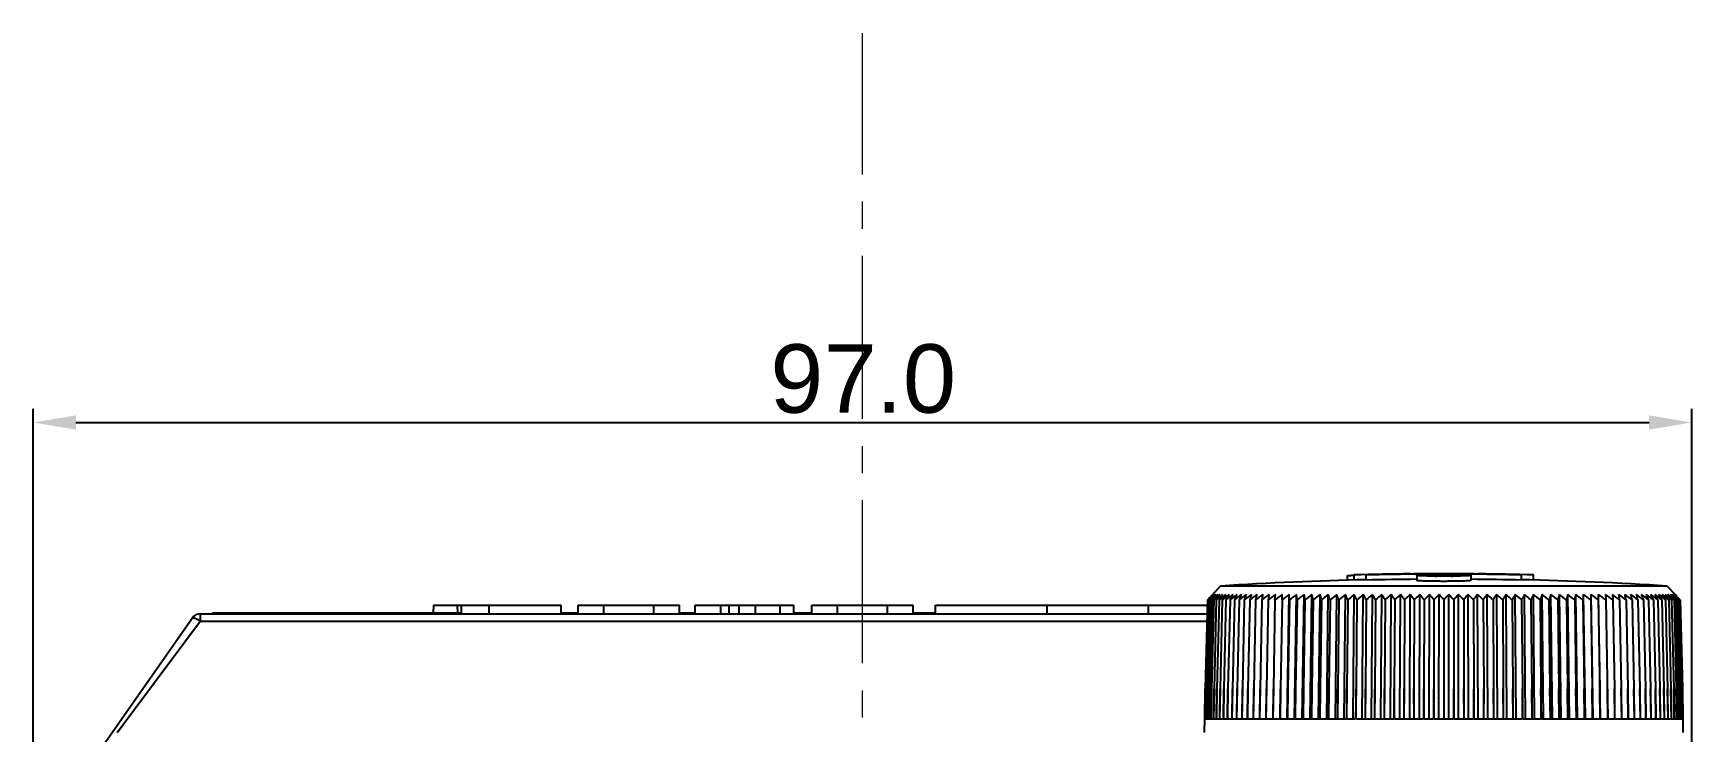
# Model space of a CAD drawing. Header units: millimetres. Extents: x 5329 to 6973, y -914 to -356.
# Drawn here: x 6739.9 to 6836.9, y -605.2 to -564.3 of the extents above; entities that cross this region are included whole.
import ezdxf

# ---------------------------------------------------------------- set-up
doc = ezdxf.new("R2010")
doc.units = ezdxf.units.MM
doc.header["$PDMODE"] = 3
doc.header["$PDSIZE"] = 1
doc.linetypes.add('CENTER', pattern=[17.8, 10.75, -2.35, 2.35, -2.35])
doc.linetypes.add('CENTER2', pattern=[28.575, 19.05, -3.175, 3.175, -3.175])
doc.layers.get('0').update_dxf_attribs({"linetype": 'CONTINUOUS'})
doc.layers.get('Defpoints').update_dxf_attribs({"linetype": 'CONTINUOUS'})
doc.layers.add('3', color=112, linetype='CENTER', lineweight=15)
doc.layers.add('Dim', color=1, linetype='CONTINUOUS')
doc.styles.add('OMI-1', font='arial.ttf', dxfattribs={"oblique": 1})
doc.dimstyles.new('1', dxfattribs={"dimtxt": 4, "dimasz": 2.5, "dimexe": 0.8, "dimexo": 0.3, "dimgap": 0.5, "dimtad": 1, "dimtoh": 1, "dimdec": 1, "dimzin": 0, "dimdsep": 46, "dimtxsty": 'OMI-1', "dimcen": 0, "dimclrd": 256, "dimclre": 256, "dimclrt": 256, "dimadec": 0, "dimazin": 0, "dimtfac": 0.8, "dimtdec": 1, "dimtix": 1, "dimtmove": 0, "dimatfit": 3, "dimfxl": 1, "dimtolj": 1, "dimtzin": 0, "dimarcsym": 0})

# ---------------------------------------------------------------- blocks, each defined once
blk = doc.blocks.new('*D6107')
at = {"layer": 'Defpoints', "color": 0}
for p in [(6836.907, -587.075), (6739.907, -631.257), (6836.907, -631.257)]:
    blk.add_point(p, dxfattribs=at)
at = {"layer": 'Dim', "lineweight": -2}
for p, q in [((6739.907, -630.957), (6739.907, -586.275)), ((6836.907, -630.957), (6836.907, -586.275)), ((6742.407, -587.075), (6834.407, -587.075))]:
    blk.add_line(p, q, dxfattribs=at)
at = {"layer": 'Dim'}
for points in [[(6742.407, -586.658), (6742.407, -587.492), (6739.907, -587.075)], [(6834.407, -587.492), (6834.407, -586.658), (6836.907, -587.075)]]:
    blk.add_solid(points, dxfattribs=at)
at = {"layer": 'Dim', "insert": (6788.407, -584.533), "char_height": 4, "attachment_point": 5, "style": 'OMI-1'}
blk.add_mtext('\\A1;97.0', dxfattribs=at)

msp = doc.modelspace()

# ---------------------------------------------------------------- linework, layer by layer
at = {"color": 7, "linetype": 'Continuous'}
for p, q in [((6816.748, -596.055), (6816.748, -596.302)), ((6817.157, -596.286), (6817.157, -595.986)), ((6817.871, -596.292), (6817.871, -595.991)), ((6820.406, -595.937), (6820.739, -595.931)), ((6820.739, -595.931), (6820.922, -595.928)), ((6820.739, -595.931), (6820.922, -595.928)), ((6820.832, -596.015), (6820.832, -596.316)), ((6821.882, -595.97), (6821.882, -595.941)), ((6822.407, -595.927), (6822.407, -595.917)), ((6823.128, -595.919), (6822.932, -595.918)), ((6822.932, -595.941), (6822.932, -595.97)), ((6824.075, -595.931), (6823.892, -595.928)), ((6824.075, -595.931), (6823.892, -595.928)), ((6823.982, -596.015), (6823.982, -596.316)), ((6824.408, -595.937), (6824.075, -595.931)), ((6824.356, -595.927), (6824.468, -595.928)), ((6826.943, -596.292), (6826.943, -595.991)), ((6827.657, -596.286), (6827.657, -595.986)), ((6808.587, -597.453), (6808.455, -602.647)), ((6808.611, -597.453), (6808.479, -602.647)), ((6808.659, -597.453), (6808.528, -602.647)), ((6808.656, -597.381), (6808.587, -597.453)), ((6808.732, -597.453), (6808.601, -602.647)), ((6808.671, -597.393), (6808.611, -597.453)), ((6808.746, -597.369), (6808.659, -597.453)), ((6808.828, -597.453), (6808.699, -602.647)), ((6808.706, -597.398), (6808.73, -597.37)), ((6808.79, -597.398), (6808.732, -597.453)), ((6808.949, -597.453), (6808.82, -602.647)), ((6808.893, -597.393), (6808.828, -597.453)), ((6808.9, -597.129), (6808.848, -597.182)), ((6808.852, -597.182), (6808.9, -597.129)), ((6809.342, -596.644), (6808.893, -597.123)), ((6809.028, -597.382), (6808.949, -597.453)), ((6808.949, -597.453), (6808.998, -597.385)), ((6808.949, -597.453), (6808.998, -597.385)), ((6809.093, -597.453), (6808.966, -602.647)), ((6809.187, -597.37), (6809.093, -597.453)), ((6809.093, -597.453), (6809.145, -597.376)), ((6809.26, -597.453), (6809.135, -602.647)), ((6809.369, -597.359), (6809.26, -597.453)), ((6809.369, -597.359), (6809.26, -597.453)), ((6809.45, -597.453), (6809.327, -602.647)), ((6835.472, -596.644), (6809.342, -596.644)), ((6809.421, -597.197), (6809.465, -597.129)), ((6809.664, -597.453), (6809.542, -602.647)), ((6809.899, -597.453), (6809.78, -602.647)), ((6810.157, -597.453), (6810.04, -602.647)), ((6810.435, -597.453), (6810.321, -602.647)), ((6810.735, -597.453), (6810.624, -602.647)), ((6811.056, -597.453), (6810.948, -602.647)), ((6811.396, -597.453), (6811.291, -602.647)), ((6811.756, -597.453), (6811.654, -602.647)), ((6812.134, -597.453), (6812.036, -602.647)), ((6812.53, -597.453), (6812.436, -602.647)), ((6812.53, -597.453), (6812.552, -597.129)), ((6812.944, -597.453), (6812.854, -602.647)), ((6812.944, -597.453), (6812.948, -597.129)), ((6813.24, -604.407), (6813.361, -597.129)), ((6813.374, -597.453), (6813.288, -602.647)), ((6813.374, -597.453), (6813.361, -597.129)), ((6813.674, -604.407), (6813.789, -597.129)), ((6813.821, -597.453), (6813.739, -602.647)), ((6814.124, -604.407), (6814.233, -597.129)), ((6814.282, -597.453), (6814.204, -602.647)), ((6814.588, -604.407), (6814.691, -597.129)), ((6814.757, -597.453), (6814.684, -602.647)), ((6815.066, -604.407), (6815.163, -597.129)), ((6815.246, -597.453), (6815.178, -602.647)), ((6815.557, -604.407), (6815.647, -597.129)), ((6815.747, -597.453), (6815.684, -602.647)), ((6816.06, -604.407), (6816.144, -597.129)), ((6816.261, -597.453), (6816.202, -602.647)), ((6816.574, -604.407), (6816.651, -597.129)), ((6816.784, -597.453), (6816.731, -602.647)), ((6817.098, -604.407), (6817.168, -597.129)), ((6817.318, -597.453), (6817.27, -602.647)), ((6817.632, -604.407), (6817.695, -597.129)), ((6817.861, -597.453), (6817.818, -602.647)), ((6818.173, -604.407), (6818.229, -597.129)), ((6818.412, -597.453), (6818.373, -602.647)), ((6818.723, -604.407), (6818.771, -597.129)), ((6818.969, -597.453), (6818.936, -602.647)), ((6819.279, -604.407), (6819.32, -597.129)), ((6819.533, -597.453), (6819.505, -602.647)), ((6819.84, -604.407), (6819.874, -597.129)), ((6820.102, -597.453), (6820.08, -602.647)), ((6820.406, -604.407), (6820.432, -597.129)), ((6820.674, -597.453), (6820.658, -602.647)), ((6820.975, -604.407), (6820.994, -597.129)), ((6821.25, -597.453), (6821.239, -602.647)), ((6821.547, -604.407), (6821.558, -597.129)), ((6821.828, -597.453), (6821.823, -602.647)), ((6822.12, -604.407), (6822.124, -597.129)), ((6822.407, -597.453), (6822.407, -604.407)), ((6822.694, -604.407), (6822.69, -597.129)), ((6822.986, -597.453), (6822.991, -602.647)), ((6823.267, -604.407), (6823.256, -597.129)), ((6823.564, -597.453), (6823.575, -602.647)), ((6823.839, -604.407), (6823.82, -597.129)), ((6824.139, -597.453), (6824.156, -602.647)), ((6824.408, -604.407), (6824.382, -597.129)), ((6824.712, -597.453), (6824.734, -602.647)), ((6824.974, -604.407), (6824.94, -597.129)), ((6825.281, -597.453), (6825.308, -602.647)), ((6825.535, -604.407), (6825.494, -597.129)), ((6825.845, -597.453), (6825.877, -602.647)), ((6826.091, -604.407), (6826.043, -597.129)), ((6826.402, -597.453), (6826.44, -602.647)), ((6826.64, -604.407), (6826.585, -597.129)), ((6826.953, -597.453), (6826.996, -602.647)), ((6827.182, -604.407), (6827.119, -597.129)), ((6827.496, -597.453), (6827.544, -602.647)), ((6827.716, -604.407), (6827.646, -597.129)), ((6828.029, -597.453), (6828.083, -602.647)), ((6828.24, -604.407), (6828.163, -597.129)), ((6828.553, -597.453), (6828.612, -602.647)), ((6828.754, -604.407), (6828.67, -597.129)), ((6829.066, -597.453), (6829.13, -602.647)), ((6829.257, -604.407), (6829.167, -597.129)), ((6829.568, -597.453), (6829.636, -602.647)), ((6829.748, -604.407), (6829.651, -597.129)), ((6830.057, -597.453), (6830.13, -602.647)), ((6830.226, -604.407), (6830.123, -597.129)), ((6830.532, -597.453), (6830.61, -602.647)), ((6830.69, -604.407), (6830.581, -597.129)), ((6830.993, -597.453), (6831.075, -602.647)), ((6831.14, -604.407), (6831.024, -597.129)), ((6831.453, -597.129), (6831.439, -597.453)), ((6831.439, -597.453), (6831.526, -602.647)), ((6831.574, -604.407), (6831.453, -597.129)), ((6831.866, -597.129), (6831.87, -597.453)), ((6831.87, -597.453), (6831.991, -604.407)), ((6832.262, -597.129), (6832.283, -597.453)), ((6832.283, -597.453), (6832.378, -602.647)), ((6832.68, -597.453), (6832.778, -602.647)), ((6833.058, -597.453), (6833.16, -602.647)), ((6833.418, -597.453), (6833.523, -602.647)), ((6833.758, -597.453), (6833.866, -602.647)), ((6834.078, -597.453), (6834.19, -602.647)), ((6834.378, -597.453), (6834.493, -602.647)), ((6834.657, -597.453), (6834.774, -602.647)), ((6834.915, -597.453), (6835.034, -602.647)), ((6835.15, -597.453), (6835.272, -602.647)), ((6835.349, -597.129), (6835.393, -597.197)), ((6835.363, -597.453), (6835.487, -602.647)), ((6835.554, -597.453), (6835.444, -597.359)), ((6835.472, -596.644), (6835.921, -597.123)), ((6835.554, -597.453), (6835.679, -602.647)), ((6835.721, -597.453), (6835.627, -597.37)), ((6835.721, -597.453), (6835.627, -597.37)), ((6835.669, -597.376), (6835.721, -597.453)), ((6835.721, -597.453), (6835.848, -602.647)), ((6835.865, -597.453), (6835.785, -597.382)), ((6835.816, -597.385), (6835.865, -597.453)), ((6835.865, -597.453), (6835.994, -602.647)), ((6835.966, -597.182), (6835.914, -597.129)), ((6835.914, -597.129), (6835.962, -597.182)), ((6835.986, -597.453), (6835.92, -597.393)), ((6835.986, -597.453), (6836.115, -602.647)), ((6836.082, -597.453), (6836.024, -597.398)), ((6836.155, -597.453), (6836.068, -597.369)), ((6836.082, -597.453), (6836.213, -602.647)), ((6836.084, -597.37), (6836.108, -597.398)), ((6836.203, -597.453), (6836.143, -597.393)), ((6836.155, -597.453), (6836.286, -602.647)), ((6836.227, -597.453), (6836.158, -597.381)), ((6836.203, -597.453), (6836.335, -602.647)), ((6836.227, -597.453), (6836.359, -602.647)), ((6749.691, -598.695), (6749.691, -598.257)), ((6749.691, -598.257), (6808.59, -598.257)), ((6750.407, -598.257), (6750.407, -598.207)), ((6750.407, -598.207), (6764.954, -598.207)), ((6757.407, -598.257), (6757.407, -598.207)), ((6763.316, -597.757), (6763.308, -598.207)), ((6763.316, -597.757), (6770.778, -597.757)), ((6764.712, -597.757), (6764.719, -598.207)), ((6764.954, -598.257), (6764.954, -597.757)), ((6766.565, -598.257), (6766.565, -597.757)), ((6770.779, -598.257), (6770.779, -597.757)), ((6770.779, -598.207), (6771.783, -598.207)), ((6771.783, -598.257), (6771.783, -597.757)), ((6771.783, -597.757), (6777.71, -597.757)), ((6773.283, -598.257), (6773.283, -597.757)), ((6776.211, -598.257), (6776.211, -597.757)), ((6777.71, -598.257), (6777.71, -597.757)), ((6777.71, -598.207), (6778.614, -598.207)), ((6778.614, -598.257), (6778.614, -597.757)), ((6778.614, -597.757), (6784.392, -597.757)), ((6780.129, -598.257), (6780.129, -597.757)), ((6780.606, -598.257), (6780.606, -597.757)), ((6781.198, -598.257), (6781.198, -597.757)), ((6782.145, -598.257), (6782.145, -597.757)), ((6783.594, -598.257), (6783.594, -597.757)), ((6784.392, -598.257), (6784.392, -597.757)), ((6784.392, -598.207), (6785.443, -598.207)), ((6785.443, -598.257), (6785.443, -597.757)), ((6785.443, -597.757), (6791.37, -597.757)), ((6786.943, -598.257), (6786.943, -597.757)), ((6789.871, -598.257), (6789.871, -597.757)), ((6791.37, -598.257), (6791.37, -597.757)), ((6791.37, -598.207), (6792.679, -598.207)), ((6792.679, -598.257), (6792.679, -597.757)), ((6792.679, -597.757), (6808.603, -597.757)), ((6799.205, -598.257), (6799.205, -597.757)), ((6805.124, -598.257), (6805.124, -597.757)), ((6741.109, -610.068), (6749.199, -598.513)), ((6749.691, -598.695), (6744.815, -605.223)), ((6749.691, -598.695), (6808.579, -598.695)), ((6808.424, -604.407), (6808.455, -602.647)), ((6808.455, -602.647), (6808.424, -604.407)), ((6808.479, -602.647), (6808.448, -604.407)), ((6808.449, -604.407), (6808.479, -602.647)), ((6808.528, -602.647), (6808.496, -604.407)), ((6808.499, -604.407), (6808.528, -602.647)), ((6808.601, -602.647), (6808.569, -604.407)), ((6808.573, -604.407), (6808.601, -602.647)), ((6808.699, -602.647), (6808.666, -604.407)), ((6808.671, -604.407), (6808.699, -602.647)), ((6808.82, -602.647), (6808.787, -604.407)), ((6808.793, -604.407), (6808.82, -602.647)), ((6808.966, -602.647), (6808.933, -604.407)), ((6808.94, -604.407), (6808.966, -602.647)), ((6809.135, -602.647), (6809.101, -604.407)), ((6809.11, -604.407), (6809.135, -602.647)), ((6809.327, -602.647), (6809.293, -604.407)), ((6809.303, -604.407), (6809.327, -602.647)), ((6809.542, -602.647), (6809.509, -604.407)), ((6809.519, -604.407), (6809.542, -602.647)), ((6809.78, -602.647), (6809.746, -604.407)), ((6809.758, -604.407), (6809.78, -602.647)), ((6810.04, -602.647), (6810.006, -604.407)), ((6810.019, -604.407), (6810.04, -602.647)), ((6810.321, -602.647), (6810.288, -604.407)), ((6810.301, -604.407), (6810.321, -602.647)), ((6810.624, -602.647), (6810.591, -604.407)), ((6810.605, -604.407), (6810.624, -602.647)), ((6810.948, -602.647), (6810.915, -604.407)), ((6810.93, -604.407), (6810.948, -602.647)), ((6811.291, -602.647), (6811.259, -604.407)), ((6811.275, -604.407), (6811.291, -602.647)), ((6811.654, -602.647), (6811.622, -604.407)), ((6811.639, -604.407), (6811.654, -602.647)), ((6812.036, -602.647), (6812.004, -604.407)), ((6812.022, -604.407), (6812.036, -602.647)), ((6812.436, -602.647), (6812.405, -604.407)), ((6812.424, -604.407), (6812.436, -602.647)), ((6812.854, -602.647), (6812.823, -604.407)), ((6812.842, -604.407), (6812.854, -602.647)), ((6813.288, -602.647), (6813.258, -604.407)), ((6813.278, -604.407), (6813.288, -602.647)), ((6813.739, -602.647), (6813.709, -604.407)), ((6813.73, -604.407), (6813.739, -602.647)), ((6814.204, -602.647), (6814.175, -604.407)), ((6814.197, -604.407), (6814.204, -602.647)), ((6814.684, -602.647), (6814.656, -604.407)), ((6814.678, -604.407), (6814.684, -602.647)), ((6815.178, -602.647), (6815.15, -604.407)), ((6815.173, -604.407), (6815.178, -602.647)), ((6815.684, -602.647), (6815.658, -604.407)), ((6815.681, -604.407), (6815.684, -602.647)), ((6816.202, -602.647), (6816.176, -604.407)), ((6816.2, -604.407), (6816.202, -602.647)), ((6816.731, -602.647), (6816.706, -604.407)), ((6816.73, -604.407), (6816.731, -602.647)), ((6817.27, -602.647), (6817.246, -604.407)), ((6817.271, -604.407), (6817.27, -602.647)), ((6817.818, -602.647), (6817.795, -604.407)), ((6817.82, -604.407), (6817.818, -602.647)), ((6818.373, -602.647), (6818.352, -604.407)), ((6818.377, -604.407), (6818.373, -602.647)), ((6818.936, -602.647), (6818.916, -604.407)), ((6818.942, -604.407), (6818.936, -602.647)), ((6819.505, -602.647), (6819.486, -604.407)), ((6819.512, -604.407), (6819.505, -602.647)), ((6820.08, -602.647), (6820.061, -604.407)), ((6820.088, -604.407), (6820.08, -602.647)), ((6820.658, -602.647), (6820.641, -604.407)), ((6820.667, -604.407), (6820.658, -602.647)), ((6821.239, -602.647), (6821.223, -604.407)), ((6821.25, -604.407), (6821.239, -602.647)), ((6821.823, -602.647), (6821.808, -604.407)), ((6821.834, -604.407), (6821.823, -602.647)), ((6822.991, -602.647), (6822.979, -604.407)), ((6823.006, -604.407), (6822.991, -602.647)), ((6823.575, -602.647), (6823.564, -604.407)), ((6823.59, -604.407), (6823.575, -602.647)), ((6824.156, -602.647), (6824.147, -604.407)), ((6824.173, -604.407), (6824.156, -602.647)), ((6824.734, -602.647), (6824.726, -604.407)), ((6824.752, -604.407), (6824.734, -602.647)), ((6825.308, -602.647), (6825.302, -604.407)), ((6825.328, -604.407), (6825.308, -602.647)), ((6825.877, -602.647), (6825.872, -604.407)), ((6825.898, -604.407), (6825.877, -602.647)), ((6826.44, -602.647), (6826.437, -604.407)), ((6826.462, -604.407), (6826.44, -602.647)), ((6826.996, -602.647), (6826.994, -604.407)), ((6827.019, -604.407), (6826.996, -602.647)), ((6827.544, -602.647), (6827.543, -604.407)), ((6827.568, -604.407), (6827.544, -602.647)), ((6828.108, -604.407), (6828.083, -602.647)), ((6828.083, -602.647), (6828.083, -604.407)), ((6828.637, -604.407), (6828.612, -602.647)), ((6828.612, -602.647), (6828.614, -604.407)), ((6829.156, -604.407), (6829.13, -602.647)), ((6829.13, -602.647), (6829.133, -604.407)), ((6829.636, -602.647), (6829.641, -604.407)), ((6829.663, -604.407), (6829.636, -602.647)), ((6830.13, -602.647), (6830.136, -604.407)), ((6830.158, -604.407), (6830.13, -602.647)), ((6830.638, -604.407), (6830.61, -602.647)), ((6830.61, -602.647), (6830.617, -604.407)), ((6831.105, -604.407), (6831.075, -602.647)), ((6831.075, -602.647), (6831.084, -604.407)), ((6831.556, -604.407), (6831.526, -602.647)), ((6831.526, -602.647), (6831.536, -604.407)), ((6831.96, -602.647), (6831.971, -604.407)), ((6832.409, -604.407), (6832.378, -602.647)), ((6832.378, -602.647), (6832.39, -604.407)), ((6832.809, -604.407), (6832.778, -602.647)), ((6832.778, -602.647), (6832.792, -604.407)), ((6833.192, -604.407), (6833.16, -602.647)), ((6833.16, -602.647), (6833.175, -604.407)), ((6833.555, -604.407), (6833.523, -602.647)), ((6833.523, -602.647), (6833.539, -604.407)), ((6833.899, -604.407), (6833.866, -602.647)), ((6833.866, -602.647), (6833.884, -604.407)), ((6834.223, -604.407), (6834.19, -602.647)), ((6834.19, -602.647), (6834.209, -604.407)), ((6834.526, -604.407), (6834.493, -602.647)), ((6834.493, -602.647), (6834.513, -604.407)), ((6834.808, -604.407), (6834.774, -602.647)), ((6834.774, -602.647), (6834.795, -604.407)), ((6835.068, -604.407), (6835.034, -602.647)), ((6835.034, -602.647), (6835.056, -604.407)), ((6835.305, -604.407), (6835.272, -602.647)), ((6835.272, -602.647), (6835.295, -604.407)), ((6835.52, -604.407), (6835.487, -602.647)), ((6835.487, -602.647), (6835.511, -604.407)), ((6835.713, -604.407), (6835.679, -602.647)), ((6835.679, -602.647), (6835.704, -604.407)), ((6835.881, -604.407), (6835.848, -602.647)), ((6835.848, -602.647), (6835.874, -604.407)), ((6836.026, -604.407), (6835.994, -602.647)), ((6835.994, -602.647), (6836.02, -604.407)), ((6836.148, -604.407), (6836.115, -602.647)), ((6836.115, -602.647), (6836.143, -604.407)), ((6836.213, -602.647), (6836.241, -604.407)), ((6836.245, -604.407), (6836.213, -602.647)), ((6836.318, -604.407), (6836.286, -602.647)), ((6836.286, -602.647), (6836.315, -604.407)), ((6836.366, -604.407), (6836.335, -602.647)), ((6836.335, -602.647), (6836.365, -604.407)), ((6836.359, -602.647), (6836.39, -604.407)), ((6836.359, -602.647), (6836.39, -604.407)), ((6808.407, -605.207), (6808.421, -604.407)), ((6808.424, -604.407), (6808.448, -604.407)), ((6808.449, -604.407), (6808.496, -604.407)), ((6808.499, -604.407), (6808.569, -604.407)), ((6808.573, -604.407), (6808.666, -604.407)), ((6808.671, -604.407), (6808.787, -604.407)), ((6808.793, -604.407), (6808.933, -604.407)), ((6808.94, -604.407), (6809.101, -604.407)), ((6809.11, -604.407), (6809.293, -604.407)), ((6809.303, -604.407), (6809.509, -604.407)), ((6809.519, -604.407), (6809.746, -604.407)), ((6809.758, -604.407), (6810.006, -604.407)), ((6810.019, -604.407), (6810.288, -604.407)), ((6810.301, -604.407), (6810.591, -604.407)), ((6810.605, -604.407), (6810.915, -604.407)), ((6810.93, -604.407), (6811.259, -604.407)), ((6811.275, -604.407), (6811.622, -604.407)), ((6811.639, -604.407), (6812.004, -604.407)), ((6812.022, -604.407), (6812.405, -604.407)), ((6812.424, -604.407), (6812.823, -604.407)), ((6812.842, -604.407), (6813.258, -604.407)), ((6813.278, -604.407), (6813.709, -604.407)), ((6813.73, -604.407), (6814.175, -604.407)), ((6814.197, -604.407), (6814.656, -604.407)), ((6814.678, -604.407), (6815.15, -604.407)), ((6815.173, -604.407), (6815.658, -604.407)), ((6815.681, -604.407), (6816.176, -604.407)), ((6816.2, -604.407), (6816.706, -604.407)), ((6816.73, -604.407), (6817.246, -604.407)), ((6817.271, -604.407), (6817.795, -604.407)), ((6817.82, -604.407), (6818.352, -604.407)), ((6818.377, -604.407), (6818.916, -604.407)), ((6818.942, -604.407), (6819.486, -604.407)), ((6819.512, -604.407), (6820.061, -604.407)), ((6820.088, -604.407), (6820.641, -604.407)), ((6820.667, -604.407), (6821.223, -604.407)), ((6821.25, -604.407), (6821.808, -604.407)), ((6821.834, -604.407), (6822.979, -604.407)), ((6823.006, -604.407), (6823.564, -604.407)), ((6823.59, -604.407), (6824.147, -604.407)), ((6824.173, -604.407), (6824.726, -604.407)), ((6824.752, -604.407), (6825.302, -604.407)), ((6825.328, -604.407), (6825.872, -604.407)), ((6825.898, -604.407), (6826.437, -604.407)), ((6826.462, -604.407), (6826.994, -604.407)), ((6827.019, -604.407), (6827.543, -604.407)), ((6827.568, -604.407), (6828.083, -604.407)), ((6828.108, -604.407), (6828.614, -604.407)), ((6828.637, -604.407), (6829.133, -604.407)), ((6829.156, -604.407), (6829.641, -604.407)), ((6829.663, -604.407), (6830.136, -604.407)), ((6830.158, -604.407), (6830.617, -604.407)), ((6830.638, -604.407), (6831.084, -604.407)), ((6831.105, -604.407), (6831.536, -604.407)), ((6831.556, -604.407), (6831.971, -604.407)), ((6831.991, -604.407), (6832.39, -604.407)), ((6832.409, -604.407), (6832.792, -604.407)), ((6832.809, -604.407), (6833.175, -604.407)), ((6833.192, -604.407), (6833.539, -604.407)), ((6833.555, -604.407), (6833.884, -604.407)), ((6833.899, -604.407), (6834.209, -604.407)), ((6834.223, -604.407), (6834.513, -604.407)), ((6834.526, -604.407), (6834.795, -604.407)), ((6834.808, -604.407), (6835.056, -604.407)), ((6835.068, -604.407), (6835.295, -604.407)), ((6835.305, -604.407), (6835.511, -604.407)), ((6835.52, -604.407), (6835.704, -604.407)), ((6835.713, -604.407), (6835.874, -604.407)), ((6835.881, -604.407), (6836.02, -604.407)), ((6836.026, -604.407), (6836.143, -604.407)), ((6836.148, -604.407), (6836.241, -604.407)), ((6836.245, -604.407), (6836.315, -604.407)), ((6836.318, -604.407), (6836.365, -604.407)), ((6836.366, -604.407), (6836.39, -604.407)), ((6836.407, -605.207), (6836.393, -604.407))]:
    msp.add_line(p, q, dxfattribs=at)
for points in [[(6749.691, -598.695), (6749.035, -599.571), (6748.421, -600.395), (6747.849, -601.162), (6747.322, -601.867), (6746.844, -602.507), (6746.415, -603.08)], [(6745.712, -604.022), (6745.437, -604.39), (6745.21, -604.695), (6745.027, -604.94), (6744.894, -605.117)]]:
    msp.add_lwpolyline(points, dxfattribs=at)
for centre, radius, start, end in [((6822.407, -796.217), 200, 91.29979, 93.74561), ((6822.407, -796.217), 200.3, 90.55756, 91.50193), ((6821.665, -696.125), 100.205, 90.743, 92.17023), ((6822.407, -796.217), 200.277, 90.15019, 91.29783), ((6822.407, -796.217), 199.977, 90.45142, 91.29978), ((6822.407, -796.217), 200.29, 89.42751, 90.57249), ((6822.407, -696.076), 100.159, 90.30051, 90.84947), ((6822.361, -551.436), 44.628, 269.38253, 269.50881), ((6822.407, -696.068), 100.151, 90, 90.3005), ((6822.407, -613.063), 17.069, 89.99974, 90.26868), ((6822.407, -696.068), 100.151, 89.6995, 90), ((6822.407, -613.063), 17.069, 89.73131, 90.00026), ((6822.453, -551.426), 44.637, 270.49041, 270.61749), ((6822.407, -796.217), 200.277, 88.70217, 89.84981), ((6822.407, -696.077), 100.16, 89.15053, 89.58726), ((6822.407, -796.217), 199.977, 88.70022, 89.5486), ((6822.407, -796.217), 200.3, 88.49807, 89.42649), ((6823.148, -696.125), 100.205, 87.82977, 89.24577), ((6822.407, -796.217), 200, 86.25439, 88.70018), ((6841.619, -628.977), 45.661, 135.86601, 136.21308), ((6841.971, -626.825), 44.448, 138.16927, 138.53432), ((6841.386, -629.859), 46.091, 134.75411, 135.21879), ((6841.86, -625.377), 43.382, 139.37147, 139.79023), ((6841.314, -630.807), 46.678, 133.82059, 134.24482), ((6842.422, -624.417), 43.151, 140.77365, 141.23437), ((6841.552, -631.993), 47.646, 132.96747, 133.44116), ((6842.99, -623.354), 42.87, 142.28479, 142.73902), ((6841.672, -632.973), 48.377, 132.18869, 132.65356), ((6843.669, -622.266), 42.675, 143.91059, 144.33571), ((6841.802, -633.875), 49.049, 131.48105, 131.92558), ((6844.592, -621.234), 42.728, 145.65657, 146.05718), ((6841.966, -634.727), 49.699, 130.84122, 131.26563), ((6846.774, -620.866), 44.22, 147.63913, 148.0311), ((6842.162, -635.523), 50.317, 130.26604, 130.67065), ((6847.974, -619.683), 44.477, 149.52881, 150.01316), ((6843.938, -638.104), 53.309, 130.13627, 130.31131), ((6842.383, -636.257), 50.895, 129.75266, 130.13786), ((6843.158, -637.57), 52.261, 129.30102, 129.86), ((6850.099, -618.844), 45.745, 151.65962, 152.12093), ((6843.467, -638.23), 52.817, 128.90408, 129.46187), ((6852.86, -618.076), 47.655, 153.92315, 154.35719), ((6843.791, -638.813), 53.31, 128.5622, 129.11892), ((6856.498, -617.391), 50.448, 156.3189, 156.72116), ((6844.128, -639.314), 53.735, 128.27368, 128.82948), ((6861.389, -616.799), 54.502, 158.84412, 159.20986), ((6844.474, -639.729), 54.088, 128.03711, 128.59217), ((6868.168, -616.317), 60.451, 161.49341, 161.8178), ((6844.829, -640.056), 54.365, 127.85135, 128.40586), ((6877.984, -615.968), 69.442, 164.25842, 164.53671), ((6845.19, -640.291), 54.563, 127.71547, 128.26966), ((6893.167, -615.798), 83.803, 167.12759, 167.35532), ((6845.557, -640.434), 54.679, 127.62883, 128.18291), ((6919.253, -615.907), 109.069, 170.08618, 170.25938), ((6845.928, -640.482), 54.713, 127.59099, 128.1452), ((6973.427, -616.596), 162.425, 173.11641, 173.23182), ((6846.302, -640.436), 54.663, 127.60177, 128.15635), ((6846.678, -640.296), 54.53, 127.66124, 128.21642), ((6847.057, -640.063), 54.315, 127.76966, 128.3257), ((6668.442, -611.177), 146.025, 5.39281, 5.52085), ((6847.437, -639.738), 54.019, 127.92758, 128.48469), ((6714.37, -612.19), 100.993, 8.39014, 8.57648), ((6847.819, -639.324), 53.646, 128.13577, 128.69417), ((6737.657, -612.898), 78.632, 11.32772, 11.56924), ((6848.203, -638.822), 53.198, 128.39523, 128.95513), ((6751.635, -613.535), 65.612, 14.18732, 14.48011), ((6848.591, -638.238), 52.68, 128.70724, 129.26882), ((6760.893, -614.175), 57.347, 16.95335, 17.29298), ((6848.981, -637.574), 52.097, 129.07334, 129.63676), ((6767.434, -614.853), 51.834, 19.6132, 19.99486), ((6849.377, -636.835), 51.455, 129.49532, 130.0607), ((6772.271, -615.58), 48.062, 22.15722, 22.576), ((6849.779, -636.027), 50.759, 129.97526, 130.54269), ((6775.975, -616.363), 45.463, 24.57869, 25.02971), ((6850.189, -635.154), 50.018, 130.51554, 131.08505), ((6778.887, -617.203), 43.692, 26.87352, 27.35212), ((6850.61, -634.223), 49.24, 131.11884, 131.6904), ((6781.228, -618.098), 42.53, 29.03997, 29.54177), ((6851.046, -633.24), 48.432, 131.78813, 132.36164), ((6783.146, -619.045), 41.827, 31.07825, 31.59926), ((6851.498, -632.212), 47.606, 132.52672, 133.10201), ((6784.741, -620.039), 41.48, 32.99016, 33.52678), ((6851.973, -631.147), 46.772, 133.33825, 133.91503), ((6786.088, -621.075), 41.411, 34.77871, 35.32777), ((6852.476, -630.05), 45.942, 134.22666, 134.80453), ((6787.241, -622.146), 41.563, 36.44783, 37.00657), ((6853.013, -628.93), 45.128, 135.19625, 135.77466), ((6788.239, -623.246), 41.892, 38.00204, 38.56808), ((6853.593, -627.794), 44.346, 136.25162, 136.82986), ((6789.115, -624.369), 42.362, 39.44626, 40.01759), ((6854.225, -626.65), 43.612, 137.39764, 137.9748), ((6789.892, -625.506), 42.944, 40.7856, 41.36054), ((6854.922, -625.506), 42.944, 138.63946, 139.2144), ((6790.589, -626.65), 43.612, 42.0252, 42.60236), ((6855.699, -624.369), 42.362, 139.98241, 140.55374), ((6791.221, -627.794), 44.346, 43.17014, 43.74838), ((6856.574, -623.246), 41.892, 141.43192, 141.99796), ((6791.8, -628.93), 45.128, 44.22534, 44.80375), ((6857.573, -622.146), 41.563, 142.99343, 143.55217), ((6792.338, -630.05), 45.942, 45.19547, 45.77334), ((6858.726, -621.075), 41.411, 144.67223, 145.22129), ((6792.84, -631.147), 46.772, 46.08497, 46.66175), ((6860.073, -620.039), 41.48, 146.47322, 147.00984), ((6793.315, -632.212), 47.606, 46.89799, 47.47328), ((6861.668, -619.045), 41.827, 148.40074, 148.92175), ((6793.768, -633.24), 48.432, 47.63836, 48.21187), ((6863.585, -618.098), 42.53, 150.45823, 150.96003), ((6794.204, -634.223), 49.24, 48.3096, 48.88116), ((6865.927, -617.203), 43.692, 152.64788, 153.12648), ((6794.625, -635.154), 50.018, 48.91495, 49.48446), ((6868.839, -616.363), 45.463, 154.97029, 155.42131), ((6795.035, -636.027), 50.759, 49.45731, 50.02474), ((6872.542, -615.58), 48.062, 157.424, 157.84278), ((6795.437, -636.835), 51.455, 49.9393, 50.50468), ((6877.38, -614.853), 51.834, 160.00514, 160.3868), ((6795.833, -637.574), 52.097, 50.36324, 50.92666), ((6883.921, -614.175), 57.347, 162.70702, 163.04665), ((6796.223, -638.238), 52.68, 50.73118, 51.29276), ((6893.179, -613.535), 65.612, 165.51989, 165.81268), ((6796.61, -638.822), 53.198, 51.04487, 51.60477), ((6907.157, -612.898), 78.632, 168.43076, 168.67228), ((6796.995, -639.324), 53.646, 51.30583, 51.86423), ((6930.444, -612.19), 100.993, 171.42352, 171.60986), ((6797.377, -639.738), 54.019, 51.51531, 52.07242), ((6976.372, -611.177), 146.025, 174.47915, 174.60719), ((6797.757, -640.063), 54.315, 51.6743, 52.23034), ((6798.136, -640.296), 54.53, 51.78358, 52.33876), ((6798.512, -640.436), 54.663, 51.84365, 52.39823), ((6798.886, -640.482), 54.713, 51.8548, 52.40901), ((6671.387, -616.596), 162.425, 6.76818, 6.88359), ((6799.257, -640.434), 54.679, 51.81709, 52.37117), ((6725.561, -615.907), 109.069, 9.74062, 9.91382), ((6799.624, -640.291), 54.563, 51.73034, 52.28453), ((6751.647, -615.798), 83.803, 12.64468, 12.87241), ((6799.985, -640.056), 54.365, 51.59414, 52.14865), ((6766.829, -615.968), 69.442, 15.46329, 15.74158), ((6800.34, -639.729), 54.088, 51.40783, 51.96289), ((6776.646, -616.317), 60.451, 18.1822, 18.50659), ((6800.686, -639.314), 53.735, 51.17052, 51.72632), ((6783.425, -616.799), 54.502, 20.79014, 21.15588), ((6801.022, -638.813), 53.31, 50.88108, 51.4378), ((6801.346, -638.23), 52.817, 50.53813, 51.09592), ((6788.316, -617.391), 50.448, 23.27884, 23.6811), ((6801.655, -637.57), 52.261, 50.14, 50.69898), ((6791.954, -618.076), 47.655, 25.64281, 26.07685), ((6802.431, -636.257), 50.895, 49.86214, 50.24734), ((6794.715, -618.844), 45.745, 27.87907, 28.34038), ((6802.652, -635.523), 50.317, 49.32935, 49.73396), ((6796.84, -619.683), 44.477, 29.98684, 30.47119), ((6800.875, -638.104), 53.309, 49.68869, 49.86373), ((6802.848, -634.727), 49.699, 48.73437, 49.15878), ((6798.04, -620.866), 44.22, 31.9689, 32.36087), ((6803.012, -633.875), 49.049, 48.07442, 48.51895), ((6800.222, -621.234), 42.728, 33.94282, 34.34343), ((6803.142, -632.973), 48.377, 47.34644, 47.81131), ((6801.145, -622.266), 42.675, 35.66429, 36.08941), ((6803.262, -631.993), 47.646, 46.55883, 47.03253), ((6801.84, -623.341), 42.85, 37.26574, 37.71528), ((6803.499, -630.807), 46.678, 45.75518, 46.17941), ((6802.392, -624.417), 43.151, 38.76563, 39.22635), ((6803.428, -629.859), 46.091, 44.78121, 45.24589), ((6802.954, -625.377), 43.382, 40.20977, 40.62853), ((6802.843, -626.825), 44.448, 41.46568, 41.83073), ((6803.194, -628.977), 45.661, 43.78692, 44.13398), ((6749.691, -598.857), 0.6, 90, 145), ((6749.899, -599.257), 1, 135.71714, 145)]:
    msp.add_arc(centre, radius, start, end, dxfattribs=at)
for points, knots in [([(6817.148, -596.022), (6817.091, -596.024), (6817.011, -596.028), (6816.913, -596.035), (6816.855, -596.039), (6816.812, -596.043), (6816.777, -596.047), (6816.761, -596.05), (6816.748, -596.053), (6816.748, -596.055)], [0, 0, 0, 0, 0.424394, 0.595946, 0.738494, 0.850739, 0.931876, 0.981466, 1, 1, 1, 1]), ([(6820.832, -596.015), (6820.832, -596.013), (6820.84, -596.01), (6820.853, -596.007), (6820.877, -596.004), (6820.925, -595.999), (6821.008, -595.993), (6821.131, -595.987), (6821.284, -595.982), (6821.464, -595.977), (6821.666, -595.973), (6821.808, -595.971), (6821.882, -595.97)], [0, 0, 0, 0, 0.005628, 0.019341, 0.041612, 0.072402, 0.158945, 0.277019, 0.423873, 0.596072, 0.789755, 1, 1, 1, 1]), ([(6821.88, -596.061), (6821.806, -596.06), (6821.665, -596.058), (6821.463, -596.054), (6821.284, -596.049), (6821.13, -596.044), (6821.008, -596.038), (6820.925, -596.032), (6820.877, -596.027), (6820.853, -596.023), (6820.84, -596.021), (6820.832, -596.017), (6820.832, -596.015)], [0, 0, 0, 0, 0.21037, 0.40393, 0.576223, 0.723098, 0.841176, 0.927651, 0.958443, 0.980687, 0.994359, 1, 1, 1, 1]), ([(6822.407, -596.364), (6822.305, -596.364), (6822.104, -596.363), (6821.812, -596.36), (6821.543, -596.356), (6821.307, -596.35), (6821.136, -596.344), (6821.022, -596.339), (6820.956, -596.334), (6820.905, -596.33), (6820.866, -596.326), (6820.846, -596.322), (6820.832, -596.319), (6820.832, -596.316)], [0, 0, 0, 0, 0.194758, 0.382123, 0.554738, 0.706069, 0.830272, 0.880674, 0.922631, 0.955728, 0.979691, 0.994353, 1, 1, 1, 1]), ([(6821.942, -596.003), (6821.934, -596.003), (6821.919, -596.004), (6821.899, -596.006), (6821.89, -596.008), (6821.882, -596.009), (6821.882, -596.01)], [0, 0, 0, 0, 0.428327, 0.739358, 0.929503, 1, 1, 1, 1]), ([(6821.882, -596.01), (6821.882, -596.012), (6821.895, -596.012), (6821.909, -596.016), (6821.942, -596.017), (6821.965, -596.019), (6821.979, -596.019)], [0, 0, 0, 0, 0.068717, 0.260319, 0.573232, 1, 1, 1, 1]), ([(6822.327, -595.994), (6822.288, -595.994), (6822.159, -595.996), (6822.031, -595.997), (6821.942, -596.003)], [0, 0, 0, 0, 0.306585, 1, 1, 1, 1]), ([(6822.407, -596.063), (6822.371, -596.063), (6822.228, -596.063), (6822.085, -596.062), (6821.978, -596.062)], [0, 0, 0, 0, 0.252498, 1, 1, 1, 1]), ([(6821.979, -596.019), (6822.007, -596.02), (6822.15, -596.025), (6822.292, -596.026), (6822.407, -596.026)], [0, 0, 0, 0, 0.196196, 1, 1, 1, 1]), ([(6822.407, -596.026), (6822.448, -596.026), (6822.591, -596.025), (6822.733, -596.024), (6822.834, -596.019)], [0, 0, 0, 0, 0.289141, 1, 1, 1, 1]), ([(6822.835, -596.062), (6822.8, -596.062), (6822.657, -596.063), (6822.514, -596.063), (6822.407, -596.063)], [0, 0, 0, 0, 0.246106, 1, 1, 1, 1]), ([(6823.982, -596.316), (6823.982, -596.319), (6823.968, -596.322), (6823.948, -596.326), (6823.909, -596.33), (6823.858, -596.334), (6823.792, -596.339), (6823.678, -596.344), (6823.507, -596.35), (6823.271, -596.356), (6823.002, -596.36), (6822.71, -596.363), (6822.509, -596.364), (6822.407, -596.364)], [0, 0, 0, 0, 0.00565, 0.020313, 0.044275, 0.077383, 0.11933, 0.169741, 0.293938, 0.445257, 0.617882, 0.805221, 1, 1, 1, 1]), ([(6822.871, -596.003), (6822.848, -596.001), (6822.72, -595.996), (6822.592, -595.995), (6822.487, -595.994)], [0, 0, 0, 0, 0.179849, 1, 1, 1, 1]), ([(6822.834, -596.019), (6822.848, -596.019), (6822.872, -596.017), (6822.904, -596.016), (6822.919, -596.012), (6822.932, -596.012), (6822.932, -596.01)], [0, 0, 0, 0, 0.426739, 0.739682, 0.931299, 1, 1, 1, 1]), ([(6822.932, -596.01), (6822.932, -596.009), (6822.924, -596.008), (6822.915, -596.006), (6822.895, -596.004), (6822.88, -596.003), (6822.871, -596.003)], [0, 0, 0, 0, 0.070479, 0.260624, 0.571668, 1, 1, 1, 1]), ([(6822.932, -595.97), (6823.006, -595.971), (6823.147, -595.973), (6823.35, -595.977), (6823.529, -595.982), (6823.683, -595.987), (6823.806, -595.993), (6823.889, -595.999), (6823.937, -596.004), (6823.961, -596.007), (6823.974, -596.01), (6823.982, -596.013), (6823.982, -596.015)], [0, 0, 0, 0, 0.210245, 0.403928, 0.576126, 0.72298, 0.841055, 0.927598, 0.958388, 0.980659, 0.994371, 1, 1, 1, 1]), ([(6823.982, -596.015), (6823.982, -596.017), (6823.974, -596.021), (6823.961, -596.023), (6823.937, -596.027), (6823.889, -596.032), (6823.806, -596.038), (6823.684, -596.044), (6823.53, -596.049), (6823.351, -596.054), (6823.149, -596.058), (6823.007, -596.06), (6822.934, -596.061)], [0, 0, 0, 0, 0.005641, 0.019313, 0.041557, 0.072348, 0.158823, 0.276901, 0.423775, 0.596065, 0.789626, 1, 1, 1, 1]), ([(6749.199, -598.513), (6749.211, -598.497), (6749.281, -598.493), (6749.443, -598.549), (6749.589, -598.629), (6749.691, -598.695)], [0, 0, 0, 0, 0.110142, 0.321951, 1, 1, 1, 1])]:
    msp.add_open_spline(points, degree=3, knots=knots, dxfattribs=at)
at = {"layer": '3', "linetype": 'CENTER2', "ltscale": 0.5}
msp.add_line((6788.407, -801.176), (6788.407, -564.314), dxfattribs=at)

# ---------------------------------------------------------------- dimensions: what is measured, and where the dimension line sits
at = {"layer": 'Dim'}
dim = msp.add_linear_dim(base=(6836.907, -587.075), p1=(6739.907, -631.257), p2=(6836.907, -631.257), dimstyle='1', dxfattribs=at)
dim.commit()
dim.dimension.update_dxf_attribs({"geometry": '*D6107', "text_midpoint": (6788.407, -584.533)})

doc.saveas('drawing.dxf')
